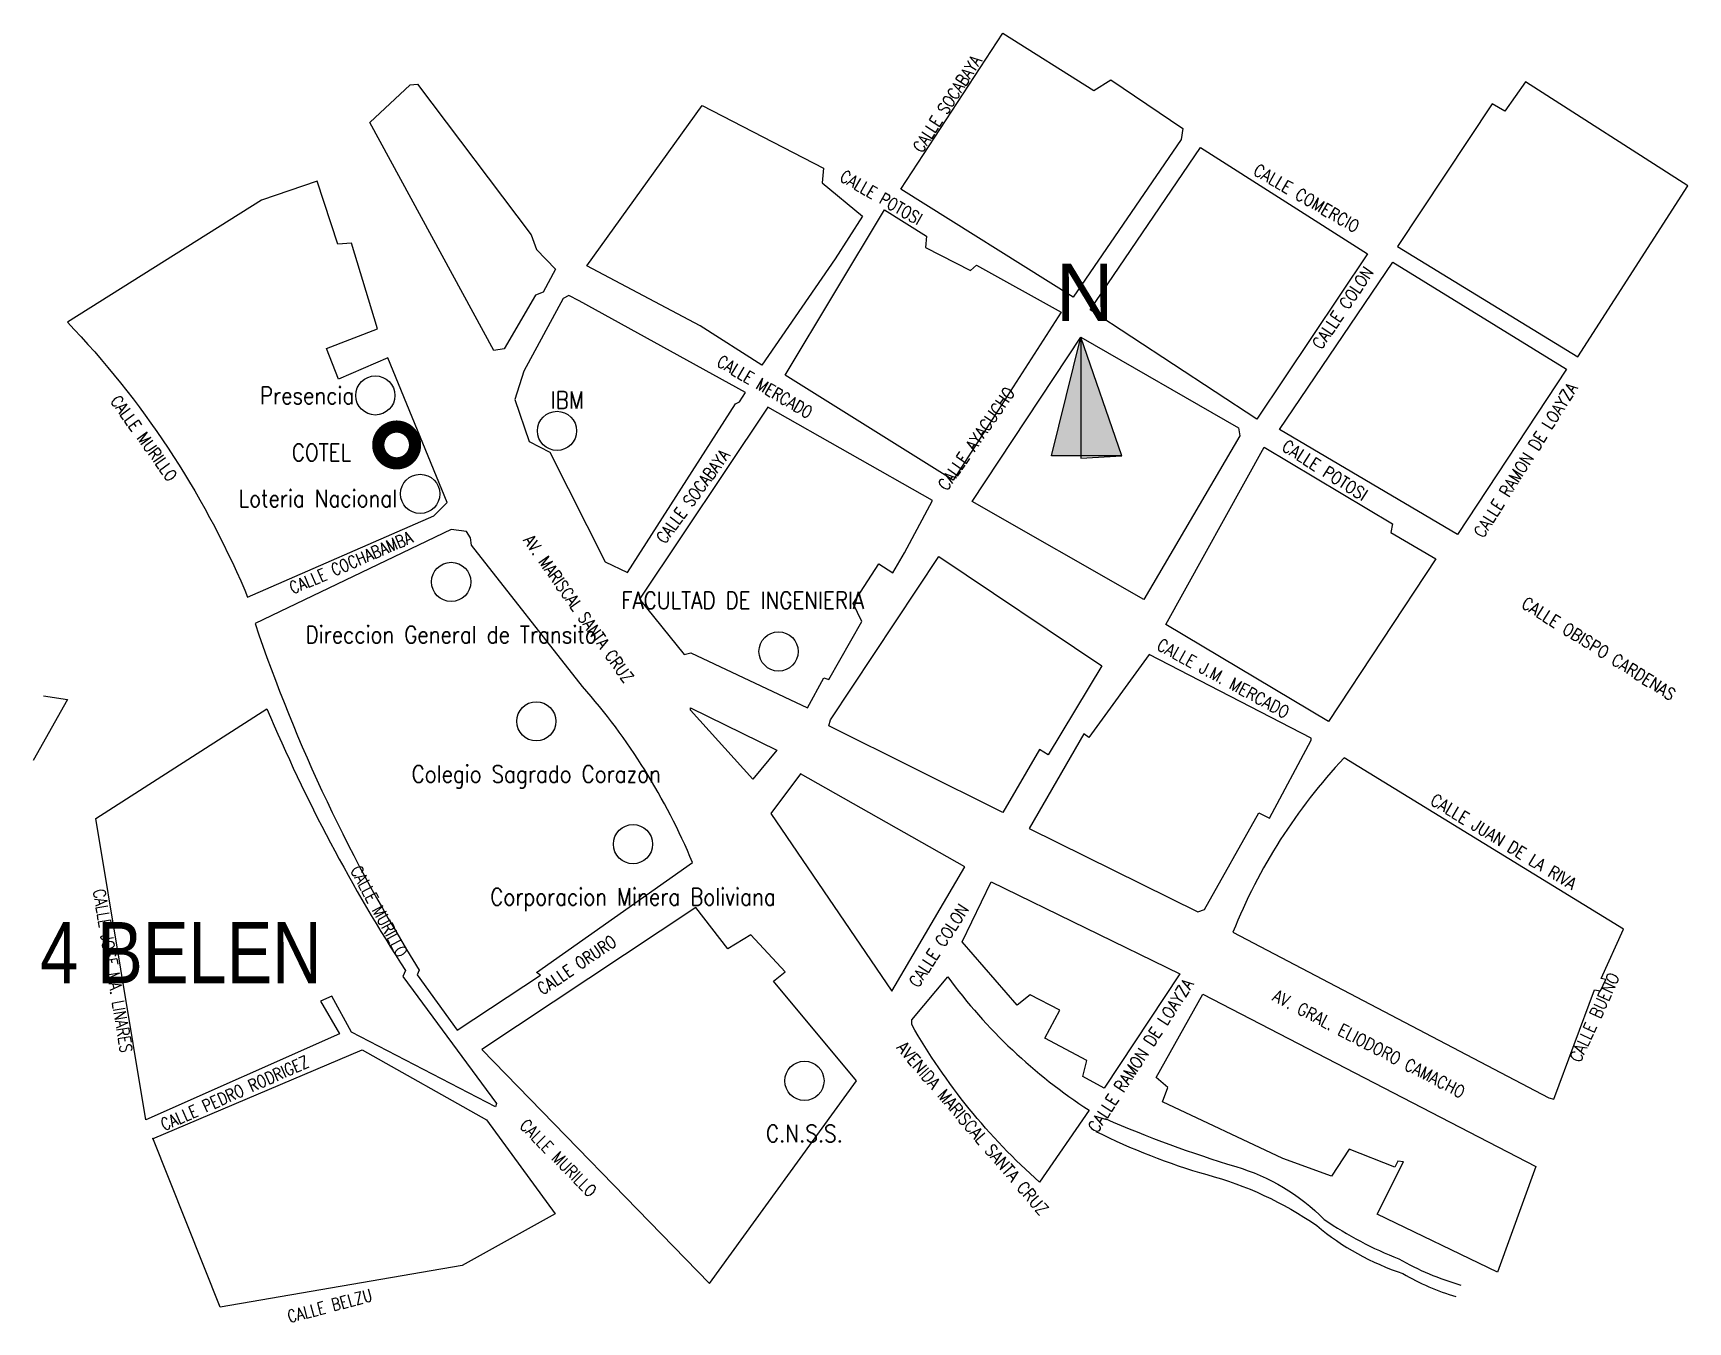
# Model space of a CAD drawing. Header units: inches. Extents: x 106 to 3517, y 102 to 1557.
# Drawn here: x 2841 to 3517, y 726 to 1252 of the extents above; entities that cross this region are included whole.
import ezdxf
from ezdxf.enums import TextEntityAlignment as Align

# ---------------------------------------------------------------- set-up
doc = ezdxf.new("R2010")
doc.units = ezdxf.units.IN
doc.header["$MEASUREMENT"] = 0
for name, color, linetype in [('DISTRITOS', 4, 'Continuous'), ('ENTIDADES', 30, 'Continuous'), ('MANZANAS', 250, 'Continuous'), ('RIO', 4, 'Continuous'), ('TEXTOS', 1, 'Continuous')]:
    doc.layers.add(name, color=color, linetype=linetype)
doc.styles.add('S1', font='simplex', dxfattribs={"width": 0.8, "height": 7})
doc.styles.add('S3', font='simplex', dxfattribs={"width": 0.85, "height": 10})
doc.styles.get("Standard").update_dxf_attribs({"font": 'arial.ttf'})

msp = doc.modelspace()

# ---------------------------------------------------------------- hatches: boundary and pattern name
at = {"true_color": 0x000000}
h = msp.add_hatch(color=18, dxfattribs=at)
h.set_gradient(tint=1)
h.paths.add_polyline_path([(3268.75, 1079.63), (3285.48, 1079.63), (3268.75, 1128.13)])
h.paths.add_polyline_path([(3256.78, 1079.63), (3268.75, 1079.63), (3268.75, 1128.13)])

# ---------------------------------------------------------------- linework, layer by layer
at = {"color": 18, "true_color": 0x000000}
msp.add_lwpolyline([(3285.48, 1079.63), (3268.75, 1128.13), (3268.75, 1078.75), (3285.48, 1079.63), (3256.78, 1079.63), (3268.75, 1128.13)], dxfattribs=at)
at = {"layer": 'ENTIDADES', "const_width": 5}
msp.add_lwpolyline([(2982.03, 1084.09, 1), (2997.03, 1084.09, 1)], format="xyb", close=True, dxfattribs=at)
at = {"layer": 'ENTIDADES'}
for centre in [(2980.82, 1104.32), (3054.98, 1089.84), (2999.13, 1064.12), (3011.78, 1028.2), (3046.52, 971.32), (3086, 921.18), (3155.97, 824.6)]:
    msp.add_circle(centre, 8, dxfattribs=at)
at = {"layer": 'ENTIDADES', "color": 18, "true_color": 0x000000}
msp.add_circle((3145.41, 999.82), 8, dxfattribs=at)
at = {"layer": 'MANZANAS'}
for p, q in [((2855.23, 980.2), (2841.14, 955.27)), ((2845.43, 981.78), (2855.23, 980.2))]:
    msp.add_line(p, q, dxfattribs=at)
for points in [[(3195.34, 1188.52), (3236.94, 1252.17), (3274.11, 1228.69), (3281.02, 1233.13), (3310.4, 1213.23), (3309.72, 1208.78), (3265.68, 1144.46)], [(2978.55, 1215.74), (2995.07, 1231.08), (2997.97, 1231.29), (3044.42, 1169.9), (3046.63, 1163.88), (3054.42, 1155.84), (3049.27, 1146.49), (3046.15, 1145.16), (3033.4, 1123.35), (3029.16, 1122.69)], [(3450.34, 1232.34), (3441.78, 1220.25), (3436.64, 1223.32), (3398.05, 1165.14), (3471.63, 1120.02), (3516.56, 1189.82)], [(3067.12, 1157.15), (3114.29, 1222.57), (3163.71, 1197.06), (3163.26, 1191.04), (3179.72, 1177.41), (3168.54, 1160.05), (3138.58, 1116.65), (3113.43, 1132.76)], [(3317.62, 1205.53), (3385.84, 1162.13), (3340.67, 1094.56), (3272.65, 1139.29)], [(3148.15, 1112.62), (3188.64, 1180.07), (3205.78, 1169.33), (3205.32, 1164.65), (3223.8, 1155.25), (3226.26, 1157.47), (3260.76, 1138.23), (3216.71, 1069.68)], [(3396.1, 1158.67), (3467, 1115.08), (3422.49, 1047.51), (3349.82, 1090.42)], [(3063.97, 1142.89), (3059.74, 1145.13), (3057.51, 1143.8), (3041.4, 1114.19), (3037.81, 1102.61), (3043.57, 1085.44), (3052.03, 1081.18), (3074.66, 1036.34), (3083.79, 1032.08), (3127.85, 1100.85), (3129.41, 1101.74), (3131.87, 1105.53)], [(3224.46, 1061.01), (3268.75, 1128.13), (3333.14, 1091.15), (3333.61, 1087.82), (3294.43, 1020.97)], [(3088.67, 1021.15), (3106.9, 998.6), (3109.57, 999.26), (3157.22, 976.87), (3163.93, 989.12), (3165.94, 988.44), (3179.36, 1012.04), (3175.81, 1019.4), (3186.32, 1035.65), (3192.11, 1031.85), (3196.81, 1040.08), (3208.22, 1061.45), (3140.99, 1099.49)], [(3303.42, 1010.82), (3343.66, 1083.24), (3395.99, 1051.93), (3395.36, 1048.37), (3413.69, 1037.64), (3369.84, 971.19)], [(3210.88, 1038.64), (3277.34, 993.9), (3255.44, 957.67), (3251.86, 959.86), (3236.98, 934.15), (3165.94, 969.51), (3166.58, 971.96)], [(3341.5, 934.01), (3345.74, 931.83), (3362.79, 963.56), (3362.78, 964.45), (3296.64, 998.53), (3272.05, 964.72), (3270.04, 966.26), (3247.72, 927.58), (3316.53, 893.53), (3319.19, 894.45)], [(3144.7, 959.52), (3134.87, 947.72), (3109.52, 975.86), (3109.52, 976.75)], [(3221.4, 911.99), (3154.34, 949.83), (3142.26, 933.71), (3191.63, 861.23)], [(3220.35, 881.29), (3232.13, 905.86), (3309.2, 868.33), (3278.28, 821.57), (3269.57, 826.38), (3271.28, 832.85), (3254.08, 842.02), (3260.2, 853.42), (3248.13, 859.76), (3242.83, 855.48)], [(3024.31, 837.42), (3117.26, 741.83), (3177.17, 824.61), (3143.38, 865.24), (3148.07, 869.02), (3134.06, 884.21), (3124.69, 878.43), (3111.58, 895.4)], [(3302.13, 816.01), (3304.3, 821.81), (3299.59, 825.99), (3318.62, 859.97), (3454.48, 789.64), (3438.87, 746.57), (3389.73, 770.13), (3400.42, 791.58), (3398.2, 791.78), (3396.89, 789.32), (3378.36, 796.71), (3371.12, 785.75), (3351.27, 792.9)], [(2890.06, 801.16), (2889.83, 800.94), (2975.5, 837.3), (3026.25, 808.66), (3054.25, 770.27), (3016.32, 749.18), (2917.54, 732.23)]]:
    msp.add_lwpolyline(points, close=True, dxfattribs=at)
for points in [[(2928.65, 1021.94), (3004.72, 1055.21), (3010.08, 1060.55), (2985.92, 1119.66), (2965.84, 1111.01), (2960.96, 1123.5), (2981.71, 1131.48), (2971.09, 1166.5), (2965.51, 1166.06), (2957.1, 1191.71), (2934.35, 1183.96), (2855.12, 1134.21, -0.089829), (2927.54, 1024.84)], [(2931.75, 1011.24, 0.058627), (2998.75, 869.79), (2997.85, 867.79), (3014.29, 845.24), (3048.22, 867.68), (3046.66, 868.8), (3110.28, 913.68, 0.082197), (3065.41, 985.54), (3020.07, 1043.14), (3019.63, 1046.26), (3018.08, 1048.72), (3011.84, 1049.62)], [(2866.72, 931.59), (2936.57, 976.46, 0.044066), (2993.17, 869.58), (2992.05, 867.13), (3030.28, 815.34), (3029.83, 814), (2971.06, 844.44), (2963.06, 859.17), (2958.38, 857.17), (2966.15, 843.78), (2887.18, 808.74)], [(3461.78, 817.06), (3478.49, 861.69), (3480.94, 861.27), (3483.12, 865.96), (3481.11, 866.38), (3490.26, 886.48), (3376.2, 956.35, 0.093525), (3330.84, 885.21), (3459.77, 817.71)], [(3199.75, 849.52), (3214.48, 867.01, 0.090706), (3272.14, 812.62), (3251.96, 783.3, -0.08331), (3199.77, 847.52)]]:
    msp.add_lwpolyline(points, format="xyb", close=True, dxfattribs=at)
at = {"layer": 'RIO'}
for points in [[(3274.91, 803.97, 0.045007), (3320.18, 786.31, -0.087156), (3365.04, 765.51, 0.093766), (3400.24, 745.94, 0.060155), (3421.88, 736.54, -1.6563)], [(3274.91, 803.97, 0.045007), (3320.18, 786.31, -0.087156), (3365.04, 765.51, 0.093766), (3400.24, 745.94, 0.060155), (3421.88, 736.54, -1.6563)], [(3278.66, 809.17, 0.02801), (3332.03, 789.59, -0.127821), (3368.15, 768.01, 0.058938), (3398.61, 751.98, 0.061655), (3423.84, 741.27, -0.433379)], [(3278.66, 809.17, 0.02801), (3332.03, 789.59, -0.127821), (3368.15, 768.01, 0.058938), (3398.61, 751.98, 0.061655), (3423.84, 741.27, -0.433379)]]:
    msp.add_lwpolyline(points, format="xyb", dxfattribs=at)

# ---------------------------------------------------------------- texts
at = {"color": 18, "true_color": 0x000000, "insert": (3258.57, 1158.02), "char_height": 23.37, "attachment_point": 1}
msp.add_mtext_dynamic_manual_height_columns('N', width=207.094, gutter_width=116.84, heights=[0], dxfattribs=at)
at = {"layer": 'DISTRITOS', "width": 0.8}
msp.add_text('4 BELEN', height=25, dxfattribs=at).set_placement((2844, 864.41))
at = {"layer": 'ENTIDADES', "style": 'S3', "width": 0.85}
for s, p in [('Presencia', (2953, 1100.76)), ('IBM', (3059.17, 1098.97)), ('COTEL', (2958.85, 1077.53)), ('Loteria Nacional', (2957.39, 1058.77)), ('Direccion General de Transito', (3011.78, 1003.2)), ('Colegio Sagrado Corazon', (3046.52, 946.32)), ('Corporacion Minera Boliviana', (3086, 896.18)), ('C.N.S.S.', (3155.97, 799.6))]:
    msp.add_text(s, height=7, dxfattribs=at).set_placement(p, align=Align.CENTER)
at = {"layer": 'ENTIDADES', "color": 18, "true_color": 0x000000, "style": 'S3', "width": 0.85}
msp.add_text('FACULTAD DE INGENIERIA', height=7, dxfattribs=at).set_placement((3130.78, 1017.2), align=Align.CENTER)
at = {"layer": 'TEXTOS', "style": 'S1'}
for s, rotation, width, p in [('CALLE SOCABAYA', 57.23257, 0.8, (3214.2, 1223.34)), ('CALLE POTOSI', 329.96724, 0.8, (3187.29, 1185.09)), ('CALLE COMERCIO', 329.93529, 0.85, (3360.91, 1184.8)), ('CALLE COLON', 55.95168, 0.85, (3375.69, 1140.09)), ('CALLE MERCADO', 329.63733, 0.8, (3139.81, 1107.83)), ('CALLE RAMON DE LOAYZA', 57.86169, 0.85, (3450.29, 1077.93)), ('CALLE MURILLO', 305.66119, 0.8, (2886.36, 1086.8)), ('CALLE AYACUCHO', 55.2245, 0.85, (3226.11, 1086.67)), ('CALLE SOCABAYA', 53.84695, 0.8, (3110.43, 1063.19)), ('CALLE POTOSI', 327.47041, 0.85, (3368.34, 1073.74)), ('CALLE COCHABAMBA', 23.34419, 0.8, (2970.8, 1036.1)), ('AV. MARISCAL SANTA CRUZ', 305.29824, 0.8, (3063.77, 1017.2)), ('CALLE OBISPO CARDENAS', 327.78272, 0.85, (3480.15, 1000.93)), ('CALLE J.M. MERCADO', 331.51427, 0.85, (3326.92, 988.8)), ('CALLE JUAN DE LA RIVA', 328.52711, 0.85, (3441.28, 922.16)), ('CALLE MURILLO', 298.36549, 0.8, (2982.36, 893.76)), ('CALLE JOSE MA. LINARES', 279.61367, 0.8, (2873.65, 869.47)), ('CALLE COLON', 57.21006, 0.85, (3210.81, 879.83)), ('CALLE ORURO', 33.96912, 0.8, (3063.03, 871.9)), ('CALLE RAMON DE LOAYZA', 57.12434, 0.85, (3293.16, 834.91)), ('CALLE BUENO', 65.35601, 0.85, (3478.44, 850.47)), ('AV. GRAL. ELIODORO CAMACHO', 332.46072, 0.85, (3386.37, 839.65)), ('AVENIDA MARISCAL SANTA CRUZ', 310.63177, 0.85, (3224.64, 805.17)), ('CALLE PEDRO RODRIGEZ', 23.84866, 0.8, (2923.45, 819.62)), ('CALLE MURILLO', 314.61676, 0.8, (3055.49, 793.11)), ('CALLE BELZU', 14.8649, 0.8, (2962.25, 732.79))]:
    msp.add_text(s, height=5, rotation=rotation, dxfattribs=dict(at, width=width)).set_placement(p, align=Align.MIDDLE)

doc.saveas('drawing.dxf')
